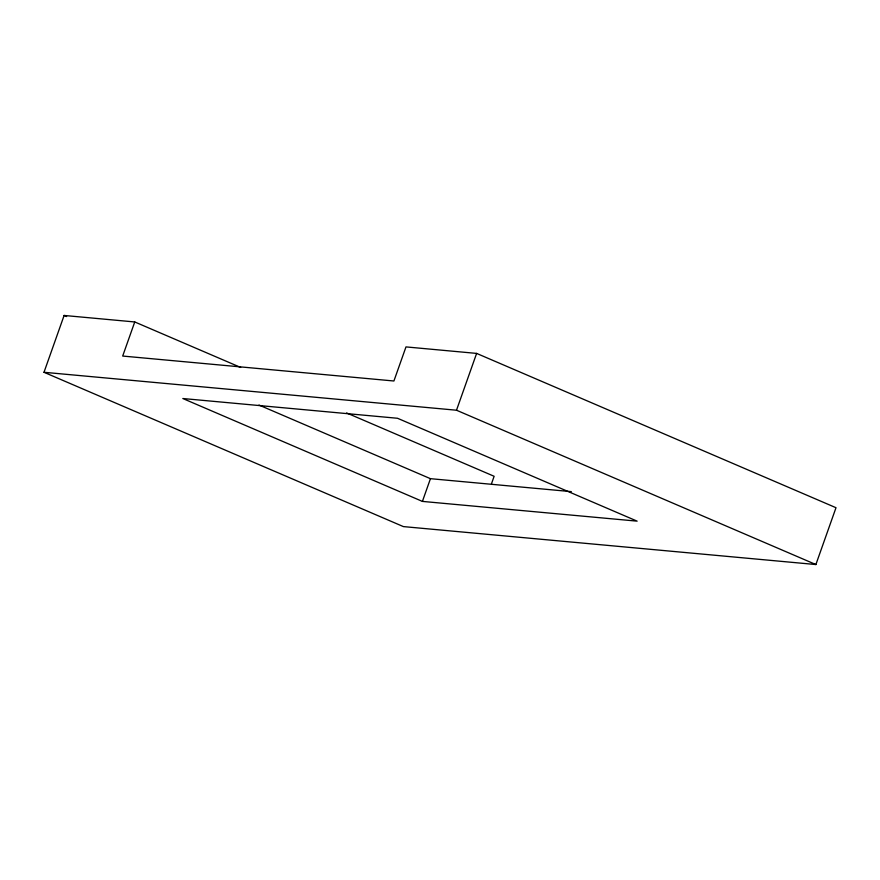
<?xml version="1.0" encoding="UTF-8"?>
<svg xmlns="http://www.w3.org/2000/svg" width="880" height="880" viewBox="0 0 880 880"><rect width="100%" height="100%" fill="white"/><g stroke="black" fill="none" stroke-linecap="round" stroke-linejoin="round"><path stroke-width="1.32" d="M134.75 321.959L122.683 356.048L393.91 380.996L405.988 346.907L476.619 353.408L836 507.716L815.881 564.542L403.381 526.592L44 372.284L64.119 315.458L134.75 321.959L240.68 367.444M422.411 501.402L637.131 521.147L397.54 418.275L182.82 398.519L422.411 501.402L430.452 478.676L571.329 491.634M44 372.284L456.5 410.223L476.619 353.408M491.458 483.846L494.131 476.278L346.599 412.929M456.5 410.223L815.881 564.542M64.119 315.458L66.638 316.547M258.962 405.031L430.452 478.676"/></g></svg>
